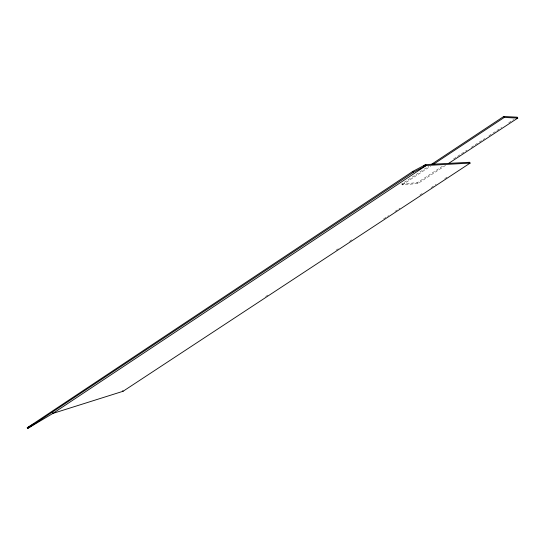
<?xml version="1.0" encoding="UTF-8"?>
<svg xmlns="http://www.w3.org/2000/svg" width="545" height="545" viewBox="0 0 545 545"><rect width="100%" height="100%" fill="white"/><g stroke="black" fill="none" stroke-linecap="round" stroke-linejoin="round"><path stroke-width="0.41" stroke-dasharray="2.73 2.04" d="M445.565 165.401L417.967 183.488L402.312 184.878L401.829 183.992L428.717 166.177M402.312 184.878L430.632 166.143M265.626 296.575L268.474 294.702M335.999 250.25L338.84 248.377M349.502 241.36L352.343 239.487M383.619 218.899L388.599 215.622M394.996 211.412L399.969 208.136M419.875 195.035L422.716 193.162M431.245 187.548L436.218 184.271M444.747 178.658L447.595 176.784M401.829 183.992L417.49 182.63L443.664 165.455M453.569 158.963L467.004 150.141M471.248 147.354L484.689 138.539M488.933 135.753L501.666 127.401M508.737 122.761L513.69 119.512M417.49 182.63L417.967 183.488"/><path stroke-width="0.82" d="M27.25 427.777L412.756 171.43L425.734 164.576L469.627 162.281L470.097 163.112L123.068 391.276L52.885 413.417L27.584 428.513L27.25 427.777L34.485 423.472M27.584 428.513L413.274 172.377L426.238 165.496L470.097 163.112M423.608 165.993L425.734 164.576M426.238 165.496L52.885 413.417L52.558 412.708M431.551 164.304L503.737 116.487L517.225 117.189L517.75 118.095L448.399 163.548M433.466 164.263L504.275 117.42L517.75 118.095M503.737 116.487L504.275 117.42M412.756 171.43L413.274 172.377M122.754 390.629L123.068 391.276"/></g></svg>
